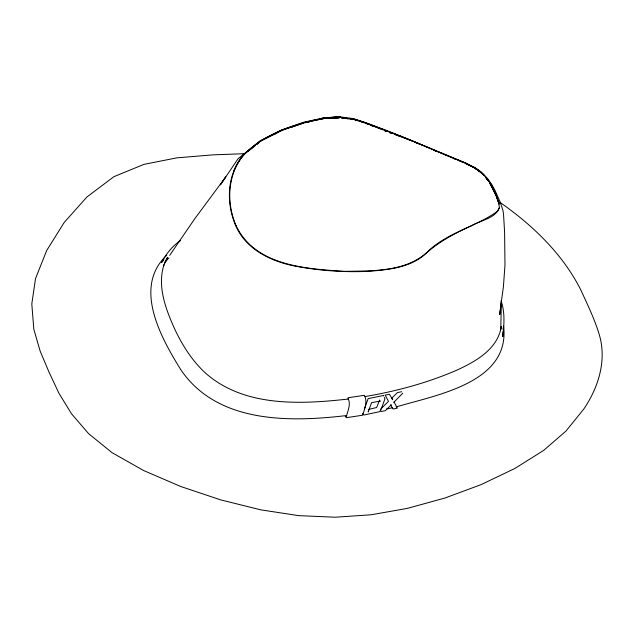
<?xml version="1.0" encoding="UTF-8"?>
<svg xmlns="http://www.w3.org/2000/svg" width="634" height="634" viewBox="0 0 634 634"><rect width="100%" height="100%" fill="white"/><g stroke="black" fill="none" stroke-linecap="round" stroke-linejoin="round"><path stroke-width="0.95" d="M473.693 166.98C487.958 175.356 497.278 191.825 499.449 207.873C494.98 218.675 480.778 220.228 471.688 225.672C454.61 233.328 437.793 242.275 424.051 255.177C409.073 267.699 388.745 269.561 370.082 271.257C344.254 272.572 318.355 270.67 292.971 265.701L292.956 265.701C269.585 260.685 245.746 248.782 235.745 225.775L235.729 225.728C225.775 202.452 226.972 174.643 243.432 154.577L260.74 140.851L281.932 130.192L303.9 122.616L324.267 118.328L340.648 117.496L354.121 119.263L365.144 122.568L403.351 137.182L465.903 163.081L474.414 167.416L481.254 171.996L487.443 178.36L491.794 184.565L495.217 190.889L500.234 202.143L502.881 210.195L503.523 214.007L504.609 232.377L504.981 264.996L503.412 286.774L501.391 301.34L500.781 328.293M502.992 331.717L502.762 336.599C504.157 324.64 505.076 312.372 501.082 300.754M503.087 329.767L503.182 327.818M499.101 207.92L497.975 210.345M501.502 300.429L499.679 314.678L501.391 301.34M500.733 329.704L501.256 326.653C497.738 349.128 475.904 361.38 457.098 370.034C427.728 382.801 396.591 391.249 365.041 396.551M368.457 411.181L368.172 411.997L371.572 402.653L380.701 401.021M364.312 409.168L368.14 398.635L382.611 395.656M379.623 400.022L376.636 407.511L368.314 409.477M384.909 398.944L380.717 410.412L379.544 411.688L363.805 415.056L362.719 413.55M233.827 170.926C242.434 150.06 262.635 138.45 282.376 129.819C301.142 122.806 320.741 117.139 340.949 117.512M243.916 154.11L243.139 155.045L252.364 147.722M164.396 262.983L167.598 257.42L163.374 266.098L163.929 264.861C157.454 285.26 164.88 306.634 173.066 325.401C181.007 343.319 191.508 360.397 206.129 373.656C244.978 407.282 300.762 404.357 348.597 399M169.714 255.343L194.717 218.793L225.831 176.815L220.355 184.882L238.004 158.833L259.98 140.914L281.631 129.986L303.726 122.227L323.99 117.789L340.228 116.878L353.407 118.59C391.931 131.278 428.933 148.19 466.489 163.453M346.315 416.641C347.694 411.141 351.181 403.945 348.066 398.651L348.137 397.74L364.281 395.307C367.894 401.108 364.621 409.548 362.474 415.254L346.322 417.679L345.245 416.332M402.748 393.231L393.825 402.336L394.047 401.924L397.328 408.145L393.104 409.017L390.671 405.11M497.595 211.185C476.823 226.298 449.3 232.044 429.622 249.812C407.797 272.137 373.767 270.797 344.928 271.352C306.024 268.84 255.098 266.018 236.046 225.593L236.062 225.641C226.156 202.46 227.329 174.754 243.725 154.767L243.694 154.807M163.889 259.671L161.424 262.69C166.124 254.083 172.147 246.055 180.492 240.651M164.666 262.959L168.866 257.824M380.44 409.366L388.468 401.346L385.195 395.117L389.411 394.253L392.747 399.761L391.661 398.255L397.399 392.604L401.663 391.725M253.901 146.502L255.439 145.281M256.976 144.061L260.828 141.01L281.456 130.667M248.187 151.249L254.923 145.907M257.166 144.124L258.664 142.943M166.742 255.288C132.649 287.107 161.052 337.874 180.714 369.559C217.026 423.393 289.27 422.363 346.695 415.532M390.861 405.015L391.305 404.769L385.266 410.713L380.86 411.545M275.013 134.067L276.773 133.18M281.995 130.358L303.948 122.79M292.115 127.054L303.995 122.956M396.171 406.917C436.224 394.958 510.425 382.77 503.61 326.122M304.914 122.584L324.291 118.503M304.962 122.758L309.804 121.736M386.582 408.97L392.406 407.813M329.101 118.257L339.689 117.726M332.961 118.241L338.722 117.948M244.613 153.682L213.143 154.855L176.854 157.858L143.878 164.38L113.882 176.696L86.977 196.936L64.216 222.431L46.686 250.533L35.512 278.595L31.803 303.94L33.832 329.315L40.164 351.149L49.056 372.206L58.883 393.143L71.452 413.701L88.586 433.64L112.075 452.684L143.712 470.571L180.793 486.516L220.68 499.877L260.788 509.847L298.638 515.632L335.204 517.225L371.152 514.776L407.48 508.357L444.838 498.062L481.19 484.59L514.784 468.502L543.607 450.449L565.956 431.08L583.835 408.985C598.005 388.048 606.476 362.006 599.899 336.86C595.405 320.709 587.98 305.659 581.053 290.459L580.681 289.722C562.493 253.655 532.409 225.015 499.64 202.119M341.599 117.805L353.923 119.438M341.591 117.979L343.485 118.233M345.372 118.479L348.209 118.859M351.046 119.232L352.94 119.485M353.954 119.263L365.057 122.639L403.073 137.34M354.842 119.723L364.994 122.806L373.917 126.42M354.81 119.889L357.568 120.729M361.253 121.855L364.019 122.695M384.378 130.469L386.938 131.428M389.506 132.395L392.066 133.362M384.323 130.628L386.883 131.595M389.442 132.561L392.002 133.528M394.697 134.353L400.244 136.461M394.617 134.321L402.352 137.261M374.813 126.784L382.643 129.796M403.985 137.697L412.195 140.914M403.208 137.586L411.68 140.914M453.469 158.5L456.163 159.562M448.935 156.479L456.084 159.308M364.938 122.972L368.505 124.415M371.183 125.5L373.854 126.586M413.099 141.295L430.193 148.53M456.979 159.665C466.672 163.762 477.109 167.59 484.305 175.61M414.208 141.953L420.065 144.401M440.02 152.746L448.048 156.123M459.682 161.004L462.257 162.09M431.088 148.911L439.124 152.374M433.593 150.203L436.311 151.375M472.489 166.853L465.491 163.406L473.336 167.273L480.128 171.719L482.157 173.724M466.545 163.897L474.335 167.844L480.128 171.719M474.335 167.844L475.809 168.85M477.283 169.857L482.276 173.708L480.968 172.369M486.199 177.694L489.931 182.885L493.252 188.948M486.064 177.805L488.188 180.753M485.929 177.908L487.514 180.111M489.773 182.964L495.717 194.773L499.204 204.116L495.558 194.036M489.622 183.052L491.984 187.363M492.927 189.09L495.178 194.012M496.636 197.332L497.722 199.829M339.198 116.775L322.864 118.003L340.228 116.878L339.198 116.775M383.728 395.782L383.253 395.608A1.672 1.109 -35.8 0 1 383.728 395.782M384.743 397.97L384.402 397.843A1.22 0.808 -35.9 0 1 384.743 397.97"/></g></svg>
